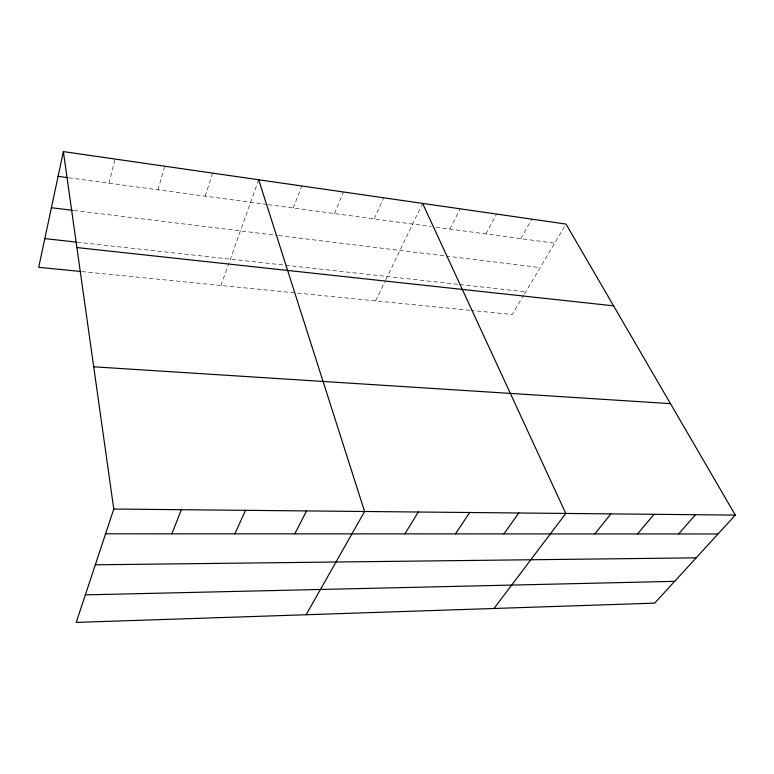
<?xml version="1.0" encoding="UTF-8"?>
<svg xmlns="http://www.w3.org/2000/svg" width="774" height="774" viewBox="0 0 774 774"><rect width="100%" height="100%" fill="white"/><g stroke="black" fill="none" stroke-linecap="round" stroke-linejoin="round"><path stroke-width="0.58" stroke-dasharray="3.87 2.9" d="M108.999 183.206L115.055 159.047M157.983 189.804L164.756 166.217M205.168 196.151L212.598 173.115M220.967 285.471L258.274 180.884M293.24 208.003L301.812 185.983M334.387 213.547L343.463 191.991M374.161 218.897L383.701 197.786M375.632 300.892L385.326 280.759M385.839 279.695L422.594 203.398M449.858 229.085L460.211 208.825M485.898 233.942L496.618 214.069M520.815 238.644L531.873 219.158M523.901 294.923L512.253 314.505L471.202 310.413M524.511 293.888L566.026 224.083M81.918 271.606L470.002 310.297M77.042 242.185L458.672 284.406M459.843 284.542L525.74 291.827M73.985 210.489L277.547 235.431M278.746 235.577L444.953 255.933M446.143 256.088L540.146 267.601M68.751 177.788L267.214 204.5M268.394 204.665L431.244 226.579M435.897 227.208L554.658 243.191"/><path stroke-width="1.16" d="M63.371 151.598L113.768 509.05L76.229 622.402L654.717 603.139L735.3 515.097L566.026 224.083L63.371 151.598L38.7 267.301L80.719 271.49M171.838 533.837L181.358 509.708M234.841 533.847L245.532 510.327M294.788 533.866L306.533 510.927M306.136 614.74L364.593 511.488L258.68 179.762M404.85 533.886L418.337 512.011M455.46 533.905L469.683 512.514M503.913 533.915L518.793 512.988M494.006 608.49L565.794 513.452L422.594 203.398M594.838 533.934L610.831 513.888M637.553 533.944L654.02 514.313M678.585 533.954L695.478 514.71M85.343 594.867L674.667 581.342M95.299 564.807L696.174 557.841M105.564 533.818L718.04 533.963M113.768 509.05L735.3 515.097M93.712 366.799L670.458 403.631M76.907 247.564L613.589 305.846M44.815 238.615L75.842 242.049M51.403 207.722L72.795 210.344M58.098 176.356L67.561 177.633"/></g></svg>
